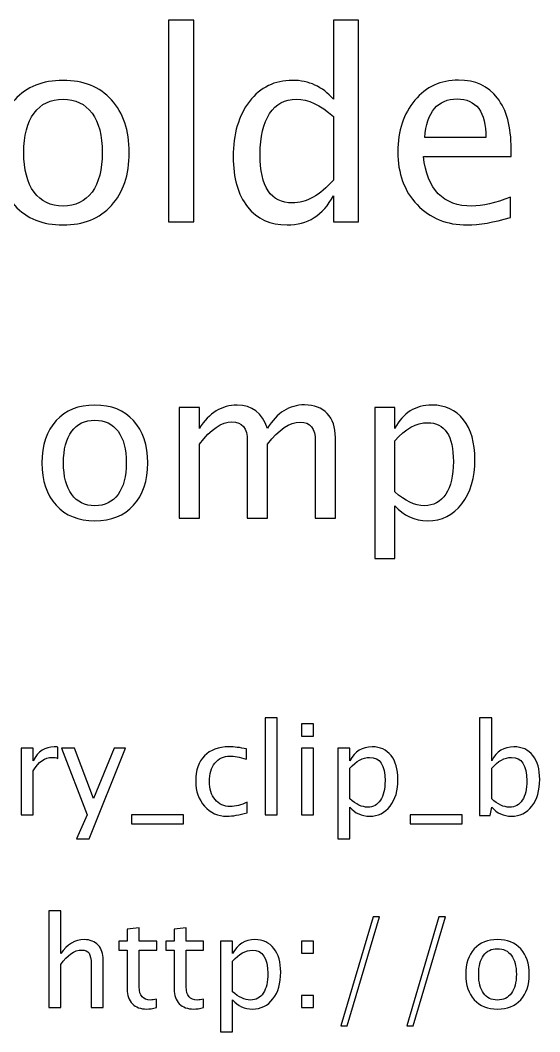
# Model space of a CAD drawing. Header units: centimetres. Extents: x -29.3 to 28.8, y -24.1 to 28.7.
# Drawn here: x -6.92 to -1.67, y 18.47 to 28.71 of the extents above; entities that cross this region are included whole.
import ezdxf

# ---------------------------------------------------------------- set-up
doc = ezdxf.new("R2010")
doc.units = ezdxf.units.CM
doc.header["$MEASUREMENT"] = 0
doc.layers.add('Layer 1', color=7, linetype='Continuous')

msp = doc.modelspace()

# ---------------------------------------------------------------- linework, layer by layer
at = {"layer": 'Layer 1'}
for points, knots in [([(-5.42348, 26.67044), (-5.42348, 26.67044), (-5.42348, 28.71037), (-5.42348, 28.71037), (-5.42348, 28.71037), (-5.42348, 28.71037), (-5.16948, 28.71037), (-5.16948, 28.71037), (-5.16948, 28.71037), (-5.16948, 28.71037), (-5.16948, 26.67044), (-5.16948, 26.67044), (-5.16948, 26.67044), (-5.16948, 26.67044), (-5.42348, 26.67044), (-5.42348, 26.67044)], [0, 0, 0, 0, 0.2, 0.2, 0.2, 0.2, 0.4, 0.4, 0.4, 0.4, 0.6, 0.6, 0.6, 0.6, 1, 1, 1, 1]), ([(-3.75661, 26.67044), (-3.75661, 26.67044), (-3.75661, 26.9337), (-3.75661, 26.9337), (-3.75661, 26.9337), (-3.86024, 26.73703), (-4.01634, 26.63869), (-4.22492, 26.63869), (-4.22492, 26.63869), (-4.39426, 26.63869), (-4.52743, 26.69999), (-4.62444, 26.82302), (-4.62444, 26.82302), (-4.72146, 26.94605), (-4.76997, 27.11406), (-4.76997, 27.32705), (-4.76997, 27.32705), (-4.76997, 27.55988), (-4.71484, 27.74729), (-4.60504, 27.88929), (-4.60504, 27.88929), (-4.4948, 28.03084), (-4.35016, 28.10183), (-4.17068, 28.10183), (-4.17068, 28.10183), (-4.00444, 28.10183), (-3.86597, 28.03833), (-3.75661, 27.91089), (-3.75661, 27.91089), (-3.75661, 27.91089), (-3.75661, 28.71037), (-3.75661, 28.71037), (-3.75661, 28.71037), (-3.75661, 28.71037), (-3.50261, 28.71037), (-3.50261, 28.71037), (-3.50261, 28.71037), (-3.50261, 28.71037), (-3.50261, 26.67044), (-3.50261, 26.67044), (-3.50261, 26.67044), (-3.50261, 26.67044), (-3.75661, 26.67044), (-3.75661, 26.67044)], [0, 0, 0, 0, 0.08333333, 0.08333333, 0.08333333, 0.08333333, 0.16666667, 0.16666667, 0.16666667, 0.16666667, 0.25, 0.25, 0.25, 0.25, 0.33333333, 0.33333333, 0.33333333, 0.33333333, 0.41666667, 0.41666667, 0.41666667, 0.41666667, 0.5, 0.5, 0.5, 0.5, 0.58333333, 0.58333333, 0.58333333, 0.58333333, 0.66666667, 0.66666667, 0.66666667, 0.66666667, 0.75, 0.75, 0.75, 0.75, 0.83333333, 0.83333333, 0.83333333, 0.83333333, 1, 1, 1, 1]), ([(-6.49063, 26.63869), (-6.69656, 26.63869), (-6.85972, 26.70439), (-6.97967, 26.8358), (-6.97967, 26.8358), (-7.10005, 26.96721), (-7.16003, 27.14581), (-7.16003, 27.37114), (-7.16003, 27.37114), (-7.16003, 27.59604), (-7.10005, 27.77419), (-6.97967, 27.90516), (-6.97967, 27.90516), (-6.85972, 28.03613), (-6.69656, 28.10183), (-6.49063, 28.10183), (-6.49063, 28.10183), (-6.2847, 28.10183), (-6.12154, 28.03613), (-6.00159, 27.90516), (-6.00159, 27.90516), (-5.88121, 27.77419), (-5.82124, 27.59604), (-5.82124, 27.37114), (-5.82124, 27.37114), (-5.82124, 27.14581), (-5.88121, 26.96721), (-6.00159, 26.8358), (-6.00159, 26.8358), (-6.12154, 26.70439), (-6.2847, 26.63869), (-6.49063, 26.63869)], [0, 0, 0, 0, 0.11111111, 0.11111111, 0.11111111, 0.11111111, 0.22222222, 0.22222222, 0.22222222, 0.22222222, 0.33333333, 0.33333333, 0.33333333, 0.33333333, 0.44444444, 0.44444444, 0.44444444, 0.44444444, 0.55555556, 0.55555556, 0.55555556, 0.55555556, 0.66666667, 0.66666667, 0.66666667, 0.66666667, 0.77777778, 0.77777778, 0.77777778, 0.77777778, 1, 1, 1, 1]), ([(-1.9645, 26.71542), (-2.13516, 26.66427), (-2.28112, 26.63869), (-2.40283, 26.63869), (-2.40283, 26.63869), (-2.61053, 26.63869), (-2.77942, 26.70748), (-2.9095, 26.84462), (-2.9095, 26.84462), (-3.03959, 26.98177), (-3.10486, 27.15948), (-3.10486, 27.3782), (-3.10486, 27.3782), (-3.10486, 27.59031), (-3.04753, 27.76449), (-2.93244, 27.90075), (-2.93244, 27.90075), (-2.81734, 28.03657), (-2.67006, 28.10448), (-2.49058, 28.10448), (-2.49058, 28.10448), (-2.32081, 28.10448), (-2.1894, 28.04407), (-2.09679, 27.92324), (-2.09679, 27.92324), (-2.00419, 27.80241), (-1.95789, 27.63132), (-1.95789, 27.40951), (-1.95789, 27.40951), (-1.95789, 27.40951), (-1.95921, 27.3319), (-1.95921, 27.3319), (-1.95921, 27.3319), (-1.95921, 27.3319), (-2.84556, 27.3319), (-2.84556, 27.3319), (-2.84556, 27.3319), (-2.80852, 26.99676), (-2.64492, 26.82919), (-2.3552, 26.82919), (-2.3552, 26.82919), (-2.24893, 26.82919), (-2.11884, 26.85918), (-1.9645, 26.91915), (-1.9645, 26.91915), (-1.9645, 26.91915), (-1.9645, 26.71542), (-1.9645, 26.71542)], [0, 0, 0, 0, 0.07692308, 0.07692308, 0.07692308, 0.07692308, 0.15384615, 0.15384615, 0.15384615, 0.15384615, 0.23076923, 0.23076923, 0.23076923, 0.23076923, 0.30769231, 0.30769231, 0.30769231, 0.30769231, 0.38461538, 0.38461538, 0.38461538, 0.38461538, 0.46153846, 0.46153846, 0.46153846, 0.46153846, 0.53846154, 0.53846154, 0.53846154, 0.53846154, 0.61538462, 0.61538462, 0.61538462, 0.61538462, 0.69230769, 0.69230769, 0.69230769, 0.69230769, 0.76923077, 0.76923077, 0.76923077, 0.76923077, 0.84615385, 0.84615385, 0.84615385, 0.84615385, 1, 1, 1, 1]), ([(-6.49107, 26.82919), (-6.36539, 26.82919), (-6.2675, 26.87637), (-6.19783, 26.97118), (-6.19783, 26.97118), (-6.12859, 27.06555), (-6.09376, 27.19917), (-6.09376, 27.37114), (-6.09376, 27.37114), (-6.09376, 27.54268), (-6.12859, 27.67586), (-6.19783, 27.77022), (-6.19783, 27.77022), (-6.2675, 27.86415), (-6.36539, 27.91133), (-6.49107, 27.91133), (-6.49107, 27.91133), (-6.61719, 27.91133), (-6.71508, 27.86415), (-6.78388, 27.77022), (-6.78388, 27.77022), (-6.85311, 27.67586), (-6.8875, 27.54268), (-6.8875, 27.37114), (-6.8875, 27.37114), (-6.8875, 27.19917), (-6.85311, 27.06555), (-6.78388, 26.97118), (-6.78388, 26.97118), (-6.71508, 26.87637), (-6.61719, 26.82919), (-6.49107, 26.82919)], [0, 0, 0, 0, 0.11111111, 0.11111111, 0.11111111, 0.11111111, 0.22222222, 0.22222222, 0.22222222, 0.22222222, 0.33333333, 0.33333333, 0.33333333, 0.33333333, 0.44444444, 0.44444444, 0.44444444, 0.44444444, 0.55555556, 0.55555556, 0.55555556, 0.55555556, 0.66666667, 0.66666667, 0.66666667, 0.66666667, 0.77777778, 0.77777778, 0.77777778, 0.77777778, 1, 1, 1, 1]), ([(-3.75661, 27.73715), (-3.88846, 27.85313), (-4.01326, 27.91133), (-4.13144, 27.91133), (-4.13144, 27.91133), (-4.24785, 27.91133), (-4.33781, 27.86283), (-4.40175, 27.76537), (-4.40175, 27.76537), (-4.46569, 27.66836), (-4.49744, 27.53078), (-4.49744, 27.35262), (-4.49744, 27.35262), (-4.49744, 27.02498), (-4.38897, 26.86094), (-4.17157, 26.86094), (-4.17157, 26.86094), (-4.03046, 26.86094), (-3.89199, 26.93811), (-3.75661, 27.09201), (-3.75661, 27.09201), (-3.75661, 27.09201), (-3.75661, 27.73715), (-3.75661, 27.73715)], [0, 0, 0, 0, 0.14285714, 0.14285714, 0.14285714, 0.14285714, 0.28571429, 0.28571429, 0.28571429, 0.28571429, 0.42857143, 0.42857143, 0.42857143, 0.42857143, 0.57142857, 0.57142857, 0.57142857, 0.57142857, 0.71428571, 0.71428571, 0.71428571, 0.71428571, 1, 1, 1, 1]), ([(-2.83233, 27.5224), (-2.83233, 27.5224), (-2.21321, 27.5224), (-2.21321, 27.5224), (-2.21321, 27.5224), (-2.21321, 27.78345), (-2.31067, 27.91398), (-2.50513, 27.91398), (-2.50513, 27.91398), (-2.70093, 27.91398), (-2.80985, 27.78345), (-2.83233, 27.5224)], [0, 0, 0, 0, 0.25, 0.25, 0.25, 0.25, 0.5, 0.5, 0.5, 0.5, 1, 1, 1, 1]), ([(-6.16865, 23.64504), (-6.3334, 23.64504), (-6.46393, 23.6976), (-6.55988, 23.80273), (-6.55988, 23.80273), (-6.65619, 23.90786), (-6.70417, 24.05074), (-6.70417, 24.231), (-6.70417, 24.231), (-6.70417, 24.41092), (-6.65619, 24.55344), (-6.55988, 24.65822), (-6.55988, 24.65822), (-6.46393, 24.76299), (-6.3334, 24.81556), (-6.16865, 24.81556), (-6.16865, 24.81556), (-6.0039, 24.81556), (-5.87338, 24.76299), (-5.77742, 24.65822), (-5.77742, 24.65822), (-5.68111, 24.55344), (-5.63313, 24.41092), (-5.63313, 24.231), (-5.63313, 24.231), (-5.63313, 24.05074), (-5.68111, 23.90786), (-5.77742, 23.80273), (-5.77742, 23.80273), (-5.87338, 23.6976), (-6.0039, 23.64504), (-6.16865, 23.64504)], [0, 0, 0, 0, 0.11111111, 0.11111111, 0.11111111, 0.11111111, 0.22222222, 0.22222222, 0.22222222, 0.22222222, 0.33333333, 0.33333333, 0.33333333, 0.33333333, 0.44444444, 0.44444444, 0.44444444, 0.44444444, 0.55555556, 0.55555556, 0.55555556, 0.55555556, 0.66666667, 0.66666667, 0.66666667, 0.66666667, 0.77777778, 0.77777778, 0.77777778, 0.77777778, 1, 1, 1, 1]), ([(-5.31493, 23.67044), (-5.31493, 23.67044), (-5.31493, 24.79228), (-5.31493, 24.79228), (-5.31493, 24.79228), (-5.31493, 24.79228), (-5.11173, 24.79228), (-5.11173, 24.79228), (-5.11173, 24.79228), (-5.11173, 24.79228), (-5.11173, 24.58026), (-5.11173, 24.58026), (-5.11173, 24.58026), (-5.0126, 24.73724), (-4.8856, 24.81556), (-4.73002, 24.81556), (-4.73002, 24.81556), (-4.58009, 24.81556), (-4.47814, 24.73724), (-4.42381, 24.58026), (-4.42381, 24.58026), (-4.3275, 24.73865), (-4.20191, 24.81768), (-4.04775, 24.81768), (-4.04775, 24.81768), (-3.94932, 24.81768), (-3.87277, 24.78875), (-3.81809, 24.73054), (-3.81809, 24.73054), (-3.76341, 24.67233), (-3.73589, 24.59084), (-3.73589, 24.48606), (-3.73589, 24.48606), (-3.73589, 24.48606), (-3.73589, 23.67044), (-3.73589, 23.67044), (-3.73589, 23.67044), (-3.73589, 23.67044), (-3.93909, 23.67044), (-3.93909, 23.67044), (-3.93909, 23.67044), (-3.93909, 23.67044), (-3.93909, 24.45255), (-3.93909, 24.45255), (-3.93909, 24.45255), (-3.93909, 24.58026), (-3.98989, 24.64411), (-4.09149, 24.64411), (-4.09149, 24.64411), (-4.19698, 24.64411), (-4.30775, 24.56967), (-4.42381, 24.42045), (-4.42381, 24.42045), (-4.42381, 24.42045), (-4.42381, 23.67044), (-4.42381, 23.67044), (-4.42381, 23.67044), (-4.42381, 23.67044), (-4.62701, 23.67044), (-4.62701, 23.67044), (-4.62701, 23.67044), (-4.62701, 23.67044), (-4.62701, 24.45326), (-4.62701, 24.45326), (-4.62701, 24.45326), (-4.62701, 24.58202), (-4.67852, 24.64622), (-4.78188, 24.64622), (-4.78188, 24.64622), (-4.88454, 24.64622), (-4.99461, 24.57144), (-5.11173, 24.42151), (-5.11173, 24.42151), (-5.11173, 24.42151), (-5.11173, 23.67044), (-5.11173, 23.67044), (-5.11173, 23.67044), (-5.11173, 23.67044), (-5.31493, 23.67044), (-5.31493, 23.67044)], [0, 0, 0, 0, 0.04761905, 0.04761905, 0.04761905, 0.04761905, 0.0952381, 0.0952381, 0.0952381, 0.0952381, 0.14285714, 0.14285714, 0.14285714, 0.14285714, 0.19047619, 0.19047619, 0.19047619, 0.19047619, 0.23809524, 0.23809524, 0.23809524, 0.23809524, 0.28571429, 0.28571429, 0.28571429, 0.28571429, 0.33333333, 0.33333333, 0.33333333, 0.33333333, 0.38095238, 0.38095238, 0.38095238, 0.38095238, 0.42857143, 0.42857143, 0.42857143, 0.42857143, 0.47619048, 0.47619048, 0.47619048, 0.47619048, 0.52380952, 0.52380952, 0.52380952, 0.52380952, 0.57142857, 0.57142857, 0.57142857, 0.57142857, 0.61904762, 0.61904762, 0.61904762, 0.61904762, 0.66666667, 0.66666667, 0.66666667, 0.66666667, 0.71428571, 0.71428571, 0.71428571, 0.71428571, 0.76190476, 0.76190476, 0.76190476, 0.76190476, 0.80952381, 0.80952381, 0.80952381, 0.80952381, 0.85714286, 0.85714286, 0.85714286, 0.85714286, 0.9047619, 0.9047619, 0.9047619, 0.9047619, 1, 1, 1, 1]), ([(-3.33867, 23.26192), (-3.33867, 23.26192), (-3.33867, 24.79228), (-3.33867, 24.79228), (-3.33867, 24.79228), (-3.33867, 24.79228), (-3.13547, 24.79228), (-3.13547, 24.79228), (-3.13547, 24.79228), (-3.13547, 24.79228), (-3.13547, 24.58026), (-3.13547, 24.58026), (-3.13547, 24.58026), (-3.05221, 24.73724), (-2.92698, 24.81556), (-2.76011, 24.81556), (-2.76011, 24.81556), (-2.625, 24.81556), (-2.51881, 24.76652), (-2.4412, 24.6681), (-2.4412, 24.6681), (-2.36359, 24.56967), (-2.32478, 24.43526), (-2.32478, 24.26487), (-2.32478, 24.26487), (-2.32478, 24.07931), (-2.36888, 23.92938), (-2.45672, 23.81578), (-2.45672, 23.81578), (-2.54457, 23.70184), (-2.66028, 23.64504), (-2.8035, 23.64504), (-2.8035, 23.64504), (-2.9365, 23.64504), (-3.04727, 23.69584), (-3.13547, 23.79779), (-3.13547, 23.79779), (-3.13547, 23.79779), (-3.13547, 23.26192), (-3.13547, 23.26192), (-3.13547, 23.26192), (-3.13547, 23.26192), (-3.33867, 23.26192), (-3.33867, 23.26192)], [0, 0, 0, 0, 0.08333333, 0.08333333, 0.08333333, 0.08333333, 0.16666667, 0.16666667, 0.16666667, 0.16666667, 0.25, 0.25, 0.25, 0.25, 0.33333333, 0.33333333, 0.33333333, 0.33333333, 0.41666667, 0.41666667, 0.41666667, 0.41666667, 0.5, 0.5, 0.5, 0.5, 0.58333333, 0.58333333, 0.58333333, 0.58333333, 0.66666667, 0.66666667, 0.66666667, 0.66666667, 0.75, 0.75, 0.75, 0.75, 0.83333333, 0.83333333, 0.83333333, 0.83333333, 1, 1, 1, 1]), ([(-6.16901, 23.79744), (-6.06846, 23.79744), (-5.99015, 23.83519), (-5.93441, 23.91103), (-5.93441, 23.91103), (-5.87902, 23.98653), (-5.85115, 24.09342), (-5.85115, 24.231), (-5.85115, 24.231), (-5.85115, 24.36824), (-5.87902, 24.47477), (-5.93441, 24.55027), (-5.93441, 24.55027), (-5.99015, 24.62541), (-6.06846, 24.66316), (-6.16901, 24.66316), (-6.16901, 24.66316), (-6.2699, 24.66316), (-6.34822, 24.62541), (-6.40325, 24.55027), (-6.40325, 24.55027), (-6.45864, 24.47477), (-6.48615, 24.36824), (-6.48615, 24.231), (-6.48615, 24.231), (-6.48615, 24.09342), (-6.45864, 23.98653), (-6.40325, 23.91103), (-6.40325, 23.91103), (-6.34822, 23.83519), (-6.2699, 23.79744), (-6.16901, 23.79744)], [0, 0, 0, 0, 0.11111111, 0.11111111, 0.11111111, 0.11111111, 0.22222222, 0.22222222, 0.22222222, 0.22222222, 0.33333333, 0.33333333, 0.33333333, 0.33333333, 0.44444444, 0.44444444, 0.44444444, 0.44444444, 0.55555556, 0.55555556, 0.55555556, 0.55555556, 0.66666667, 0.66666667, 0.66666667, 0.66666667, 0.77777778, 0.77777778, 0.77777778, 0.77777778, 1, 1, 1, 1]), ([(-3.13547, 23.93785), (-3.03069, 23.84436), (-2.93086, 23.79744), (-2.83596, 23.79744), (-2.83596, 23.79744), (-2.74247, 23.79744), (-2.67015, 23.8366), (-2.61935, 23.91456), (-2.61935, 23.91456), (-2.5682, 23.99253), (-2.5428, 24.10224), (-2.5428, 24.24406), (-2.5428, 24.24406), (-2.5428, 24.50652), (-2.62959, 24.63776), (-2.80315, 24.63776), (-2.80315, 24.63776), (-2.91675, 24.63776), (-3.02752, 24.57637), (-3.13547, 24.45326), (-3.13547, 24.45326), (-3.13547, 24.45326), (-3.13547, 23.93785), (-3.13547, 23.93785)], [0, 0, 0, 0, 0.14285714, 0.14285714, 0.14285714, 0.14285714, 0.28571429, 0.28571429, 0.28571429, 0.28571429, 0.42857143, 0.42857143, 0.42857143, 0.42857143, 0.57142857, 0.57142857, 0.57142857, 0.57142857, 0.71428571, 0.71428571, 0.71428571, 0.71428571, 1, 1, 1, 1]), ([(-4.4454, 20.67044), (-4.4454, 20.67044), (-4.4454, 21.64961), (-4.4454, 21.64961), (-4.4454, 21.64961), (-4.4454, 21.64961), (-4.32348, 21.64961), (-4.32348, 21.64961), (-4.32348, 21.64961), (-4.32348, 21.64961), (-4.32348, 20.67044), (-4.32348, 20.67044), (-4.32348, 20.67044), (-4.32348, 20.67044), (-4.4454, 20.67044), (-4.4454, 20.67044)], [0, 0, 0, 0, 0.2, 0.2, 0.2, 0.2, 0.4, 0.4, 0.4, 0.4, 0.6, 0.6, 0.6, 0.6, 1, 1, 1, 1]), ([(-2.27709, 20.66282), (-2.27709, 20.66282), (-2.27709, 21.64961), (-2.27709, 21.64961), (-2.27709, 21.64961), (-2.27709, 21.64961), (-2.15517, 21.64961), (-2.15517, 21.64961), (-2.15517, 21.64961), (-2.15517, 21.64961), (-2.15517, 21.21633), (-2.15517, 21.21633), (-2.15517, 21.21633), (-2.10522, 21.31052), (-2.03007, 21.35751), (-1.92996, 21.35751), (-1.92996, 21.35751), (-1.84889, 21.35751), (-1.78518, 21.32809), (-1.73861, 21.26903), (-1.73861, 21.26903), (-1.69204, 21.20998), (-1.66876, 21.12933), (-1.66876, 21.0271), (-1.66876, 21.0271), (-1.66876, 20.91576), (-1.69522, 20.8258), (-1.74792, 20.75765), (-1.74792, 20.75765), (-1.80063, 20.68928), (-1.87005, 20.6552), (-1.95599, 20.6552), (-1.95599, 20.6552), (-2.03579, 20.6552), (-2.10225, 20.68568), (-2.15517, 20.74685), (-2.15517, 20.74685), (-2.15517, 20.74685), (-2.16999, 20.66282), (-2.16999, 20.66282), (-2.16999, 20.66282), (-2.16999, 20.66282), (-2.27709, 20.66282), (-2.27709, 20.66282)], [0, 0, 0, 0, 0.08333333, 0.08333333, 0.08333333, 0.08333333, 0.16666667, 0.16666667, 0.16666667, 0.16666667, 0.25, 0.25, 0.25, 0.25, 0.33333333, 0.33333333, 0.33333333, 0.33333333, 0.41666667, 0.41666667, 0.41666667, 0.41666667, 0.5, 0.5, 0.5, 0.5, 0.58333333, 0.58333333, 0.58333333, 0.58333333, 0.66666667, 0.66666667, 0.66666667, 0.66666667, 0.75, 0.75, 0.75, 0.75, 0.83333333, 0.83333333, 0.83333333, 0.83333333, 1, 1, 1, 1]), ([(-4.07837, 21.46673), (-4.07837, 21.46673), (-4.07837, 21.58865), (-4.07837, 21.58865), (-4.07837, 21.58865), (-4.07837, 21.58865), (-3.95645, 21.58865), (-3.95645, 21.58865), (-3.95645, 21.58865), (-3.95645, 21.58865), (-3.95645, 21.46673), (-3.95645, 21.46673), (-3.95645, 21.46673), (-3.95645, 21.46673), (-4.07837, 21.46673), (-4.07837, 21.46673)], [0, 0, 0, 0, 0.2, 0.2, 0.2, 0.2, 0.4, 0.4, 0.4, 0.4, 0.6, 0.6, 0.6, 0.6, 1, 1, 1, 1]), ([(-6.91407, 20.67044), (-6.91407, 20.67044), (-6.91407, 21.34354), (-6.91407, 21.34354), (-6.91407, 21.34354), (-6.91407, 21.34354), (-6.79215, 21.34354), (-6.79215, 21.34354), (-6.79215, 21.34354), (-6.79215, 21.34354), (-6.79215, 21.21633), (-6.79215, 21.21633), (-6.79215, 21.21633), (-6.74368, 21.31052), (-6.6734, 21.35751), (-6.58112, 21.35751), (-6.58112, 21.35751), (-6.56863, 21.35751), (-6.55551, 21.35645), (-6.54196, 21.35434), (-6.54196, 21.35434), (-6.54196, 21.35434), (-6.54196, 21.24025), (-6.54196, 21.24025), (-6.54196, 21.24025), (-6.56313, 21.24723), (-6.58175, 21.25083), (-6.59784, 21.25083), (-6.59784, 21.25083), (-6.67531, 21.25083), (-6.74008, 21.20511), (-6.79215, 21.11346), (-6.79215, 21.11346), (-6.79215, 21.11346), (-6.79215, 20.67044), (-6.79215, 20.67044), (-6.79215, 20.67044), (-6.79215, 20.67044), (-6.91407, 20.67044), (-6.91407, 20.67044)], [0, 0, 0, 0, 0.09090909, 0.09090909, 0.09090909, 0.09090909, 0.18181818, 0.18181818, 0.18181818, 0.18181818, 0.27272727, 0.27272727, 0.27272727, 0.27272727, 0.36363636, 0.36363636, 0.36363636, 0.36363636, 0.45454545, 0.45454545, 0.45454545, 0.45454545, 0.54545455, 0.54545455, 0.54545455, 0.54545455, 0.63636364, 0.63636364, 0.63636364, 0.63636364, 0.72727273, 0.72727273, 0.72727273, 0.72727273, 0.81818182, 0.81818182, 0.81818182, 0.81818182, 1, 1, 1, 1]), ([(-6.35464, 20.42533), (-6.35464, 20.42533), (-6.24542, 20.66959), (-6.24542, 20.66959), (-6.24542, 20.66959), (-6.24542, 20.66959), (-6.50619, 21.34354), (-6.50619, 21.34354), (-6.50619, 21.34354), (-6.50619, 21.34354), (-6.37538, 21.34354), (-6.37538, 21.34354), (-6.37538, 21.34354), (-6.37538, 21.34354), (-6.18149, 20.83385), (-6.18149, 20.83385), (-6.18149, 20.83385), (-6.18149, 20.83385), (-5.97469, 21.34354), (-5.97469, 21.34354), (-5.97469, 21.34354), (-5.97469, 21.34354), (-5.85976, 21.34354), (-5.85976, 21.34354), (-5.85976, 21.34354), (-5.85976, 21.34354), (-6.22764, 20.42533), (-6.22764, 20.42533), (-6.22764, 20.42533), (-6.22764, 20.42533), (-6.35464, 20.42533), (-6.35464, 20.42533)], [0, 0, 0, 0, 0.11111111, 0.11111111, 0.11111111, 0.11111111, 0.22222222, 0.22222222, 0.22222222, 0.22222222, 0.33333333, 0.33333333, 0.33333333, 0.33333333, 0.44444444, 0.44444444, 0.44444444, 0.44444444, 0.55555556, 0.55555556, 0.55555556, 0.55555556, 0.66666667, 0.66666667, 0.66666667, 0.66666667, 0.77777778, 0.77777778, 0.77777778, 0.77777778, 1, 1, 1, 1]), ([(-4.62849, 20.69076), (-4.70744, 20.66705), (-4.7756, 20.6552), (-4.83296, 20.6552), (-4.83296, 20.6552), (-4.92398, 20.6552), (-4.99933, 20.68886), (-5.05923, 20.75595), (-5.05923, 20.75595), (-5.11913, 20.82326), (-5.14919, 20.90814), (-5.14919, 21.01038), (-5.14919, 21.01038), (-5.14919, 21.1196), (-5.11956, 21.2049), (-5.06029, 21.26586), (-5.06029, 21.26586), (-5.00102, 21.32703), (-4.91826, 21.35751), (-4.812, 21.35751), (-4.812, 21.35751), (-4.75972, 21.35751), (-4.70088, 21.35031), (-4.63611, 21.33592), (-4.63611, 21.33592), (-4.63611, 21.33592), (-4.63611, 21.23305), (-4.63611, 21.23305), (-4.63611, 21.23305), (-4.7049, 21.25337), (-4.76099, 21.26353), (-4.80417, 21.26353), (-4.80417, 21.26353), (-4.86683, 21.26353), (-4.91699, 21.24004), (-4.95446, 21.19326), (-4.95446, 21.19326), (-4.99192, 21.14648), (-5.01076, 21.08404), (-5.01076, 21.00614), (-5.01076, 21.00614), (-5.01076, 20.93058), (-4.99129, 20.86962), (-4.95255, 20.82284), (-4.95255, 20.82284), (-4.91382, 20.77627), (-4.86323, 20.75299), (-4.80036, 20.75299), (-4.80036, 20.75299), (-4.74469, 20.75299), (-4.68754, 20.76738), (-4.62849, 20.79617), (-4.62849, 20.79617), (-4.62849, 20.79617), (-4.62849, 20.69076), (-4.62849, 20.69076)], [0, 0, 0, 0, 0.06666667, 0.06666667, 0.06666667, 0.06666667, 0.13333333, 0.13333333, 0.13333333, 0.13333333, 0.2, 0.2, 0.2, 0.2, 0.26666667, 0.26666667, 0.26666667, 0.26666667, 0.33333333, 0.33333333, 0.33333333, 0.33333333, 0.4, 0.4, 0.4, 0.4, 0.46666667, 0.46666667, 0.46666667, 0.46666667, 0.53333333, 0.53333333, 0.53333333, 0.53333333, 0.6, 0.6, 0.6, 0.6, 0.66666667, 0.66666667, 0.66666667, 0.66666667, 0.73333333, 0.73333333, 0.73333333, 0.73333333, 0.8, 0.8, 0.8, 0.8, 0.86666667, 0.86666667, 0.86666667, 0.86666667, 1, 1, 1, 1]), ([(-4.07837, 20.67044), (-4.07837, 20.67044), (-4.07837, 21.34354), (-4.07837, 21.34354), (-4.07837, 21.34354), (-4.07837, 21.34354), (-3.95645, 21.34354), (-3.95645, 21.34354), (-3.95645, 21.34354), (-3.95645, 21.34354), (-3.95645, 20.67044), (-3.95645, 20.67044), (-3.95645, 20.67044), (-3.95645, 20.67044), (-4.07837, 20.67044), (-4.07837, 20.67044)], [0, 0, 0, 0, 0.2, 0.2, 0.2, 0.2, 0.4, 0.4, 0.4, 0.4, 0.6, 0.6, 0.6, 0.6, 1, 1, 1, 1]), ([(-3.71134, 20.42533), (-3.71134, 20.42533), (-3.71134, 21.34354), (-3.71134, 21.34354), (-3.71134, 21.34354), (-3.71134, 21.34354), (-3.58942, 21.34354), (-3.58942, 21.34354), (-3.58942, 21.34354), (-3.58942, 21.34354), (-3.58942, 21.21633), (-3.58942, 21.21633), (-3.58942, 21.21633), (-3.53947, 21.31052), (-3.46432, 21.35751), (-3.36421, 21.35751), (-3.36421, 21.35751), (-3.28314, 21.35751), (-3.21943, 21.32809), (-3.17286, 21.26903), (-3.17286, 21.26903), (-3.12629, 21.20998), (-3.10301, 21.12933), (-3.10301, 21.0271), (-3.10301, 21.0271), (-3.10301, 20.91576), (-3.12947, 20.8258), (-3.18217, 20.75765), (-3.18217, 20.75765), (-3.23488, 20.68928), (-3.3043, 20.6552), (-3.39024, 20.6552), (-3.39024, 20.6552), (-3.47004, 20.6552), (-3.5365, 20.68568), (-3.58942, 20.74685), (-3.58942, 20.74685), (-3.58942, 20.74685), (-3.58942, 20.42533), (-3.58942, 20.42533), (-3.58942, 20.42533), (-3.58942, 20.42533), (-3.71134, 20.42533), (-3.71134, 20.42533)], [0, 0, 0, 0, 0.08333333, 0.08333333, 0.08333333, 0.08333333, 0.16666667, 0.16666667, 0.16666667, 0.16666667, 0.25, 0.25, 0.25, 0.25, 0.33333333, 0.33333333, 0.33333333, 0.33333333, 0.41666667, 0.41666667, 0.41666667, 0.41666667, 0.5, 0.5, 0.5, 0.5, 0.58333333, 0.58333333, 0.58333333, 0.58333333, 0.66666667, 0.66666667, 0.66666667, 0.66666667, 0.75, 0.75, 0.75, 0.75, 0.83333333, 0.83333333, 0.83333333, 0.83333333, 1, 1, 1, 1]), ([(-3.58942, 20.83088), (-3.52655, 20.77479), (-3.46665, 20.74664), (-3.40971, 20.74664), (-3.40971, 20.74664), (-3.35362, 20.74664), (-3.31023, 20.77014), (-3.27975, 20.81691), (-3.27975, 20.81691), (-3.24906, 20.86369), (-3.23382, 20.92952), (-3.23382, 21.01461), (-3.23382, 21.01461), (-3.23382, 21.17209), (-3.28589, 21.25083), (-3.39003, 21.25083), (-3.39003, 21.25083), (-3.45819, 21.25083), (-3.52465, 21.214), (-3.58942, 21.14013), (-3.58942, 21.14013), (-3.58942, 21.14013), (-3.58942, 20.83088), (-3.58942, 20.83088)], [0, 0, 0, 0, 0.14285714, 0.14285714, 0.14285714, 0.14285714, 0.28571429, 0.28571429, 0.28571429, 0.28571429, 0.42857143, 0.42857143, 0.42857143, 0.42857143, 0.57142857, 0.57142857, 0.57142857, 0.57142857, 0.71428571, 0.71428571, 0.71428571, 0.71428571, 1, 1, 1, 1]), ([(-2.15517, 20.83088), (-2.0923, 20.77479), (-2.0324, 20.74664), (-1.97546, 20.74664), (-1.97546, 20.74664), (-1.91937, 20.74664), (-1.87598, 20.77014), (-1.8455, 20.81691), (-1.8455, 20.81691), (-1.81481, 20.86369), (-1.79957, 20.92952), (-1.79957, 21.01461), (-1.79957, 21.01461), (-1.79957, 21.17209), (-1.85164, 21.25083), (-1.95578, 21.25083), (-1.95578, 21.25083), (-2.02394, 21.25083), (-2.0904, 21.214), (-2.15517, 21.14013), (-2.15517, 21.14013), (-2.15517, 21.14013), (-2.15517, 20.83088), (-2.15517, 20.83088)], [0, 0, 0, 0, 0.14285714, 0.14285714, 0.14285714, 0.14285714, 0.28571429, 0.28571429, 0.28571429, 0.28571429, 0.42857143, 0.42857143, 0.42857143, 0.42857143, 0.57142857, 0.57142857, 0.57142857, 0.57142857, 0.71428571, 0.71428571, 0.71428571, 0.71428571, 1, 1, 1, 1]), ([(-5.79943, 20.579), (-5.79943, 20.579), (-5.79943, 20.67044), (-5.79943, 20.67044), (-5.79943, 20.67044), (-5.79943, 20.67044), (-5.27111, 20.67044), (-5.27111, 20.67044), (-5.27111, 20.67044), (-5.27111, 20.67044), (-5.27111, 20.579), (-5.27111, 20.579), (-5.27111, 20.579), (-5.27111, 20.579), (-5.79943, 20.579), (-5.79943, 20.579)], [0, 0, 0, 0, 0.2, 0.2, 0.2, 0.2, 0.4, 0.4, 0.4, 0.4, 0.6, 0.6, 0.6, 0.6, 1, 1, 1, 1]), ([(-2.98067, 20.579), (-2.98067, 20.579), (-2.98067, 20.67044), (-2.98067, 20.67044), (-2.98067, 20.67044), (-2.98067, 20.67044), (-2.45235, 20.67044), (-2.45235, 20.67044), (-2.45235, 20.67044), (-2.45235, 20.67044), (-2.45235, 20.579), (-2.45235, 20.579), (-2.45235, 20.579), (-2.45235, 20.579), (-2.98067, 20.579), (-2.98067, 20.579)], [0, 0, 0, 0, 0.2, 0.2, 0.2, 0.2, 0.4, 0.4, 0.4, 0.4, 0.6, 0.6, 0.6, 0.6, 1, 1, 1, 1]), ([(-6.63518, 18.71887), (-6.63518, 18.71887), (-6.63518, 19.69804), (-6.63518, 19.69804), (-6.63518, 19.69804), (-6.63518, 19.69804), (-6.51326, 19.69804), (-6.51326, 19.69804), (-6.51326, 19.69804), (-6.51326, 19.69804), (-6.51326, 19.26476), (-6.51326, 19.26476), (-6.51326, 19.26476), (-6.4487, 19.35895), (-6.36954, 19.40594), (-6.27598, 19.40594), (-6.27598, 19.40594), (-6.21714, 19.40594), (-6.17036, 19.38753), (-6.13586, 19.35048), (-6.13586, 19.35048), (-6.10136, 19.31365), (-6.084, 19.26391), (-6.084, 19.20168), (-6.084, 19.20168), (-6.084, 19.20168), (-6.084, 18.71887), (-6.084, 18.71887), (-6.084, 18.71887), (-6.084, 18.71887), (-6.20592, 18.71887), (-6.20592, 18.71887), (-6.20592, 18.71887), (-6.20592, 18.71887), (-6.20592, 19.16189), (-6.20592, 19.16189), (-6.20592, 19.16189), (-6.20592, 19.21184), (-6.21333, 19.2474), (-6.22793, 19.26857), (-6.22793, 19.26857), (-6.24275, 19.28995), (-6.26709, 19.30053), (-6.30117, 19.30053), (-6.30117, 19.30053), (-6.3761, 19.30053), (-6.4468, 19.25164), (-6.51326, 19.15385), (-6.51326, 19.15385), (-6.51326, 19.15385), (-6.51326, 18.71887), (-6.51326, 18.71887), (-6.51326, 18.71887), (-6.51326, 18.71887), (-6.63518, 18.71887), (-6.63518, 18.71887)], [0, 0, 0, 0, 0.06666667, 0.06666667, 0.06666667, 0.06666667, 0.13333333, 0.13333333, 0.13333333, 0.13333333, 0.2, 0.2, 0.2, 0.2, 0.26666667, 0.26666667, 0.26666667, 0.26666667, 0.33333333, 0.33333333, 0.33333333, 0.33333333, 0.4, 0.4, 0.4, 0.4, 0.46666667, 0.46666667, 0.46666667, 0.46666667, 0.53333333, 0.53333333, 0.53333333, 0.53333333, 0.6, 0.6, 0.6, 0.6, 0.66666667, 0.66666667, 0.66666667, 0.66666667, 0.73333333, 0.73333333, 0.73333333, 0.73333333, 0.8, 0.8, 0.8, 0.8, 0.86666667, 0.86666667, 0.86666667, 0.86666667, 1, 1, 1, 1]), ([(-3.68074, 18.53472), (-3.68074, 18.53472), (-3.35414, 19.63708), (-3.35414, 19.63708), (-3.35414, 19.63708), (-3.35414, 19.63708), (-3.28958, 19.63708), (-3.28958, 19.63708), (-3.28958, 19.63708), (-3.28958, 19.63708), (-3.61618, 18.53472), (-3.61618, 18.53472), (-3.61618, 18.53472), (-3.61618, 18.53472), (-3.68074, 18.53472), (-3.68074, 18.53472)], [0, 0, 0, 0, 0.2, 0.2, 0.2, 0.2, 0.4, 0.4, 0.4, 0.4, 0.6, 0.6, 0.6, 0.6, 1, 1, 1, 1]), ([(-3.01484, 18.53472), (-3.01484, 18.53472), (-2.68824, 19.63708), (-2.68824, 19.63708), (-2.68824, 19.63708), (-2.68824, 19.63708), (-2.62368, 19.63708), (-2.62368, 19.63708), (-2.62368, 19.63708), (-2.62368, 19.63708), (-2.95028, 18.53472), (-2.95028, 18.53472), (-2.95028, 18.53472), (-2.95028, 18.53472), (-3.01484, 18.53472), (-3.01484, 18.53472)], [0, 0, 0, 0, 0.2, 0.2, 0.2, 0.2, 0.4, 0.4, 0.4, 0.4, 0.6, 0.6, 0.6, 0.6, 1, 1, 1, 1]), ([(-5.54594, 18.71908), (-5.58362, 18.70871), (-5.61642, 18.70363), (-5.64415, 18.70363), (-5.64415, 18.70363), (-5.70638, 18.70363), (-5.75485, 18.72141), (-5.78957, 18.75697), (-5.78957, 18.75697), (-5.82449, 18.79253), (-5.84185, 18.84185), (-5.84185, 18.90514), (-5.84185, 18.90514), (-5.84185, 18.90514), (-5.84185, 19.30053), (-5.84185, 19.30053), (-5.84185, 19.30053), (-5.84185, 19.30053), (-5.92609, 19.30053), (-5.92609, 19.30053), (-5.92609, 19.30053), (-5.92609, 19.30053), (-5.92609, 19.39197), (-5.92609, 19.39197), (-5.92609, 19.39197), (-5.92609, 19.39197), (-5.84185, 19.39197), (-5.84185, 19.39197), (-5.84185, 19.39197), (-5.84185, 19.39197), (-5.84185, 19.51368), (-5.84185, 19.51368), (-5.84185, 19.51368), (-5.84185, 19.51368), (-5.71993, 19.52532), (-5.71993, 19.52532), (-5.71993, 19.52532), (-5.71993, 19.52532), (-5.71993, 19.39197), (-5.71993, 19.39197), (-5.71993, 19.39197), (-5.71993, 19.39197), (-5.5434, 19.39197), (-5.5434, 19.39197), (-5.5434, 19.39197), (-5.5434, 19.39197), (-5.5434, 19.30053), (-5.5434, 19.30053), (-5.5434, 19.30053), (-5.5434, 19.30053), (-5.71993, 19.30053), (-5.71993, 19.30053), (-5.71993, 19.30053), (-5.71993, 19.30053), (-5.71993, 18.92715), (-5.71993, 18.92715), (-5.71993, 18.92715), (-5.71993, 18.8391), (-5.68162, 18.79507), (-5.60521, 18.79507), (-5.60521, 18.79507), (-5.58891, 18.79507), (-5.56922, 18.79782), (-5.54594, 18.80311), (-5.54594, 18.80311), (-5.54594, 18.80311), (-5.54594, 18.71908), (-5.54594, 18.71908)], [0, 0, 0, 0, 0.05555556, 0.05555556, 0.05555556, 0.05555556, 0.11111111, 0.11111111, 0.11111111, 0.11111111, 0.16666667, 0.16666667, 0.16666667, 0.16666667, 0.22222222, 0.22222222, 0.22222222, 0.22222222, 0.27777778, 0.27777778, 0.27777778, 0.27777778, 0.33333333, 0.33333333, 0.33333333, 0.33333333, 0.38888889, 0.38888889, 0.38888889, 0.38888889, 0.44444444, 0.44444444, 0.44444444, 0.44444444, 0.5, 0.5, 0.5, 0.5, 0.55555556, 0.55555556, 0.55555556, 0.55555556, 0.61111111, 0.61111111, 0.61111111, 0.61111111, 0.66666667, 0.66666667, 0.66666667, 0.66666667, 0.72222222, 0.72222222, 0.72222222, 0.72222222, 0.77777778, 0.77777778, 0.77777778, 0.77777778, 0.83333333, 0.83333333, 0.83333333, 0.83333333, 0.88888889, 0.88888889, 0.88888889, 0.88888889, 1, 1, 1, 1]), ([(-5.07096, 18.71908), (-5.10864, 18.70871), (-5.14144, 18.70363), (-5.16917, 18.70363), (-5.16917, 18.70363), (-5.2314, 18.70363), (-5.27987, 18.72141), (-5.31459, 18.75697), (-5.31459, 18.75697), (-5.34951, 18.79253), (-5.36687, 18.84185), (-5.36687, 18.90514), (-5.36687, 18.90514), (-5.36687, 18.90514), (-5.36687, 19.30053), (-5.36687, 19.30053), (-5.36687, 19.30053), (-5.36687, 19.30053), (-5.45111, 19.30053), (-5.45111, 19.30053), (-5.45111, 19.30053), (-5.45111, 19.30053), (-5.45111, 19.39197), (-5.45111, 19.39197), (-5.45111, 19.39197), (-5.45111, 19.39197), (-5.36687, 19.39197), (-5.36687, 19.39197), (-5.36687, 19.39197), (-5.36687, 19.39197), (-5.36687, 19.51368), (-5.36687, 19.51368), (-5.36687, 19.51368), (-5.36687, 19.51368), (-5.24495, 19.52532), (-5.24495, 19.52532), (-5.24495, 19.52532), (-5.24495, 19.52532), (-5.24495, 19.39197), (-5.24495, 19.39197), (-5.24495, 19.39197), (-5.24495, 19.39197), (-5.06842, 19.39197), (-5.06842, 19.39197), (-5.06842, 19.39197), (-5.06842, 19.39197), (-5.06842, 19.30053), (-5.06842, 19.30053), (-5.06842, 19.30053), (-5.06842, 19.30053), (-5.24495, 19.30053), (-5.24495, 19.30053), (-5.24495, 19.30053), (-5.24495, 19.30053), (-5.24495, 18.92715), (-5.24495, 18.92715), (-5.24495, 18.92715), (-5.24495, 18.8391), (-5.20664, 18.79507), (-5.13023, 18.79507), (-5.13023, 18.79507), (-5.11393, 18.79507), (-5.09424, 18.79782), (-5.07096, 18.80311), (-5.07096, 18.80311), (-5.07096, 18.80311), (-5.07096, 18.71908), (-5.07096, 18.71908)], [0, 0, 0, 0, 0.05555556, 0.05555556, 0.05555556, 0.05555556, 0.11111111, 0.11111111, 0.11111111, 0.11111111, 0.16666667, 0.16666667, 0.16666667, 0.16666667, 0.22222222, 0.22222222, 0.22222222, 0.22222222, 0.27777778, 0.27777778, 0.27777778, 0.27777778, 0.33333333, 0.33333333, 0.33333333, 0.33333333, 0.38888889, 0.38888889, 0.38888889, 0.38888889, 0.44444444, 0.44444444, 0.44444444, 0.44444444, 0.5, 0.5, 0.5, 0.5, 0.55555556, 0.55555556, 0.55555556, 0.55555556, 0.61111111, 0.61111111, 0.61111111, 0.61111111, 0.66666667, 0.66666667, 0.66666667, 0.66666667, 0.72222222, 0.72222222, 0.72222222, 0.72222222, 0.77777778, 0.77777778, 0.77777778, 0.77777778, 0.83333333, 0.83333333, 0.83333333, 0.83333333, 0.88888889, 0.88888889, 0.88888889, 0.88888889, 1, 1, 1, 1]), ([(-4.89697, 18.47376), (-4.89697, 18.47376), (-4.89697, 19.39197), (-4.89697, 19.39197), (-4.89697, 19.39197), (-4.89697, 19.39197), (-4.77505, 19.39197), (-4.77505, 19.39197), (-4.77505, 19.39197), (-4.77505, 19.39197), (-4.77505, 19.26476), (-4.77505, 19.26476), (-4.77505, 19.26476), (-4.7251, 19.35895), (-4.64995, 19.40594), (-4.54984, 19.40594), (-4.54984, 19.40594), (-4.46877, 19.40594), (-4.40506, 19.37652), (-4.35849, 19.31746), (-4.35849, 19.31746), (-4.31192, 19.25841), (-4.28864, 19.17776), (-4.28864, 19.07553), (-4.28864, 19.07553), (-4.28864, 18.96419), (-4.3151, 18.87423), (-4.3678, 18.80608), (-4.3678, 18.80608), (-4.42051, 18.73771), (-4.48993, 18.70363), (-4.57587, 18.70363), (-4.57587, 18.70363), (-4.65567, 18.70363), (-4.72213, 18.73411), (-4.77505, 18.79528), (-4.77505, 18.79528), (-4.77505, 18.79528), (-4.77505, 18.47376), (-4.77505, 18.47376), (-4.77505, 18.47376), (-4.77505, 18.47376), (-4.89697, 18.47376), (-4.89697, 18.47376)], [0, 0, 0, 0, 0.08333333, 0.08333333, 0.08333333, 0.08333333, 0.16666667, 0.16666667, 0.16666667, 0.16666667, 0.25, 0.25, 0.25, 0.25, 0.33333333, 0.33333333, 0.33333333, 0.33333333, 0.41666667, 0.41666667, 0.41666667, 0.41666667, 0.5, 0.5, 0.5, 0.5, 0.58333333, 0.58333333, 0.58333333, 0.58333333, 0.66666667, 0.66666667, 0.66666667, 0.66666667, 0.75, 0.75, 0.75, 0.75, 0.83333333, 0.83333333, 0.83333333, 0.83333333, 1, 1, 1, 1]), ([(-4.07994, 19.27005), (-4.07994, 19.27005), (-4.07994, 19.39197), (-4.07994, 19.39197), (-4.07994, 19.39197), (-4.07994, 19.39197), (-3.95802, 19.39197), (-3.95802, 19.39197), (-3.95802, 19.39197), (-3.95802, 19.39197), (-3.95802, 19.27005), (-3.95802, 19.27005), (-3.95802, 19.27005), (-3.95802, 19.27005), (-4.07994, 19.27005), (-4.07994, 19.27005)], [0, 0, 0, 0, 0.2, 0.2, 0.2, 0.2, 0.4, 0.4, 0.4, 0.4, 0.6, 0.6, 0.6, 0.6, 1, 1, 1, 1]), ([(-2.09621, 18.70363), (-2.19506, 18.70363), (-2.27337, 18.73517), (-2.33095, 18.79825), (-2.33095, 18.79825), (-2.38873, 18.86132), (-2.41752, 18.94705), (-2.41752, 19.05521), (-2.41752, 19.05521), (-2.41752, 19.16316), (-2.38873, 19.24867), (-2.33095, 19.31154), (-2.33095, 19.31154), (-2.27337, 19.3744), (-2.19506, 19.40594), (-2.09621, 19.40594), (-2.09621, 19.40594), (-1.99736, 19.40594), (-1.91904, 19.3744), (-1.86147, 19.31154), (-1.86147, 19.31154), (-1.80369, 19.24867), (-1.7749, 19.16316), (-1.7749, 19.05521), (-1.7749, 19.05521), (-1.7749, 18.94705), (-1.80369, 18.86132), (-1.86147, 18.79825), (-1.86147, 18.79825), (-1.91904, 18.73517), (-1.99736, 18.70363), (-2.09621, 18.70363)], [0, 0, 0, 0, 0.11111111, 0.11111111, 0.11111111, 0.11111111, 0.22222222, 0.22222222, 0.22222222, 0.22222222, 0.33333333, 0.33333333, 0.33333333, 0.33333333, 0.44444444, 0.44444444, 0.44444444, 0.44444444, 0.55555556, 0.55555556, 0.55555556, 0.55555556, 0.66666667, 0.66666667, 0.66666667, 0.66666667, 0.77777778, 0.77777778, 0.77777778, 0.77777778, 1, 1, 1, 1]), ([(-4.77505, 18.87931), (-4.71218, 18.82322), (-4.65228, 18.79507), (-4.59534, 18.79507), (-4.59534, 18.79507), (-4.53925, 18.79507), (-4.49586, 18.81857), (-4.46538, 18.86534), (-4.46538, 18.86534), (-4.43469, 18.91212), (-4.41945, 18.97795), (-4.41945, 19.06304), (-4.41945, 19.06304), (-4.41945, 19.22052), (-4.47152, 19.29926), (-4.57566, 19.29926), (-4.57566, 19.29926), (-4.64382, 19.29926), (-4.71028, 19.26243), (-4.77505, 19.18856), (-4.77505, 19.18856), (-4.77505, 19.18856), (-4.77505, 18.87931), (-4.77505, 18.87931)], [0, 0, 0, 0, 0.14285714, 0.14285714, 0.14285714, 0.14285714, 0.28571429, 0.28571429, 0.28571429, 0.28571429, 0.42857143, 0.42857143, 0.42857143, 0.42857143, 0.57142857, 0.57142857, 0.57142857, 0.57142857, 0.71428571, 0.71428571, 0.71428571, 0.71428571, 1, 1, 1, 1]), ([(-2.09642, 18.79507), (-2.0361, 18.79507), (-1.98911, 18.81772), (-1.95566, 18.86323), (-1.95566, 18.86323), (-1.92243, 18.90852), (-1.90571, 18.97266), (-1.90571, 19.05521), (-1.90571, 19.05521), (-1.90571, 19.13755), (-1.92243, 19.20147), (-1.95566, 19.24677), (-1.95566, 19.24677), (-1.98911, 19.29185), (-2.0361, 19.3145), (-2.09642, 19.3145), (-2.09642, 19.3145), (-2.15696, 19.3145), (-2.20395, 19.29185), (-2.23697, 19.24677), (-2.23697, 19.24677), (-2.2702, 19.20147), (-2.28671, 19.13755), (-2.28671, 19.05521), (-2.28671, 19.05521), (-2.28671, 18.97266), (-2.2702, 18.90852), (-2.23697, 18.86323), (-2.23697, 18.86323), (-2.20395, 18.81772), (-2.15696, 18.79507), (-2.09642, 18.79507)], [0, 0, 0, 0, 0.11111111, 0.11111111, 0.11111111, 0.11111111, 0.22222222, 0.22222222, 0.22222222, 0.22222222, 0.33333333, 0.33333333, 0.33333333, 0.33333333, 0.44444444, 0.44444444, 0.44444444, 0.44444444, 0.55555556, 0.55555556, 0.55555556, 0.55555556, 0.66666667, 0.66666667, 0.66666667, 0.66666667, 0.77777778, 0.77777778, 0.77777778, 0.77777778, 1, 1, 1, 1]), ([(-4.07994, 18.71887), (-4.07994, 18.71887), (-4.07994, 18.84079), (-4.07994, 18.84079), (-4.07994, 18.84079), (-4.07994, 18.84079), (-3.95802, 18.84079), (-3.95802, 18.84079), (-3.95802, 18.84079), (-3.95802, 18.84079), (-3.95802, 18.71887), (-3.95802, 18.71887), (-3.95802, 18.71887), (-3.95802, 18.71887), (-4.07994, 18.71887), (-4.07994, 18.71887)], [0, 0, 0, 0, 0.2, 0.2, 0.2, 0.2, 0.4, 0.4, 0.4, 0.4, 0.6, 0.6, 0.6, 0.6, 1, 1, 1, 1])]:
    msp.add_open_spline(points, degree=3, knots=knots, dxfattribs=at)

doc.saveas('drawing.dxf')
